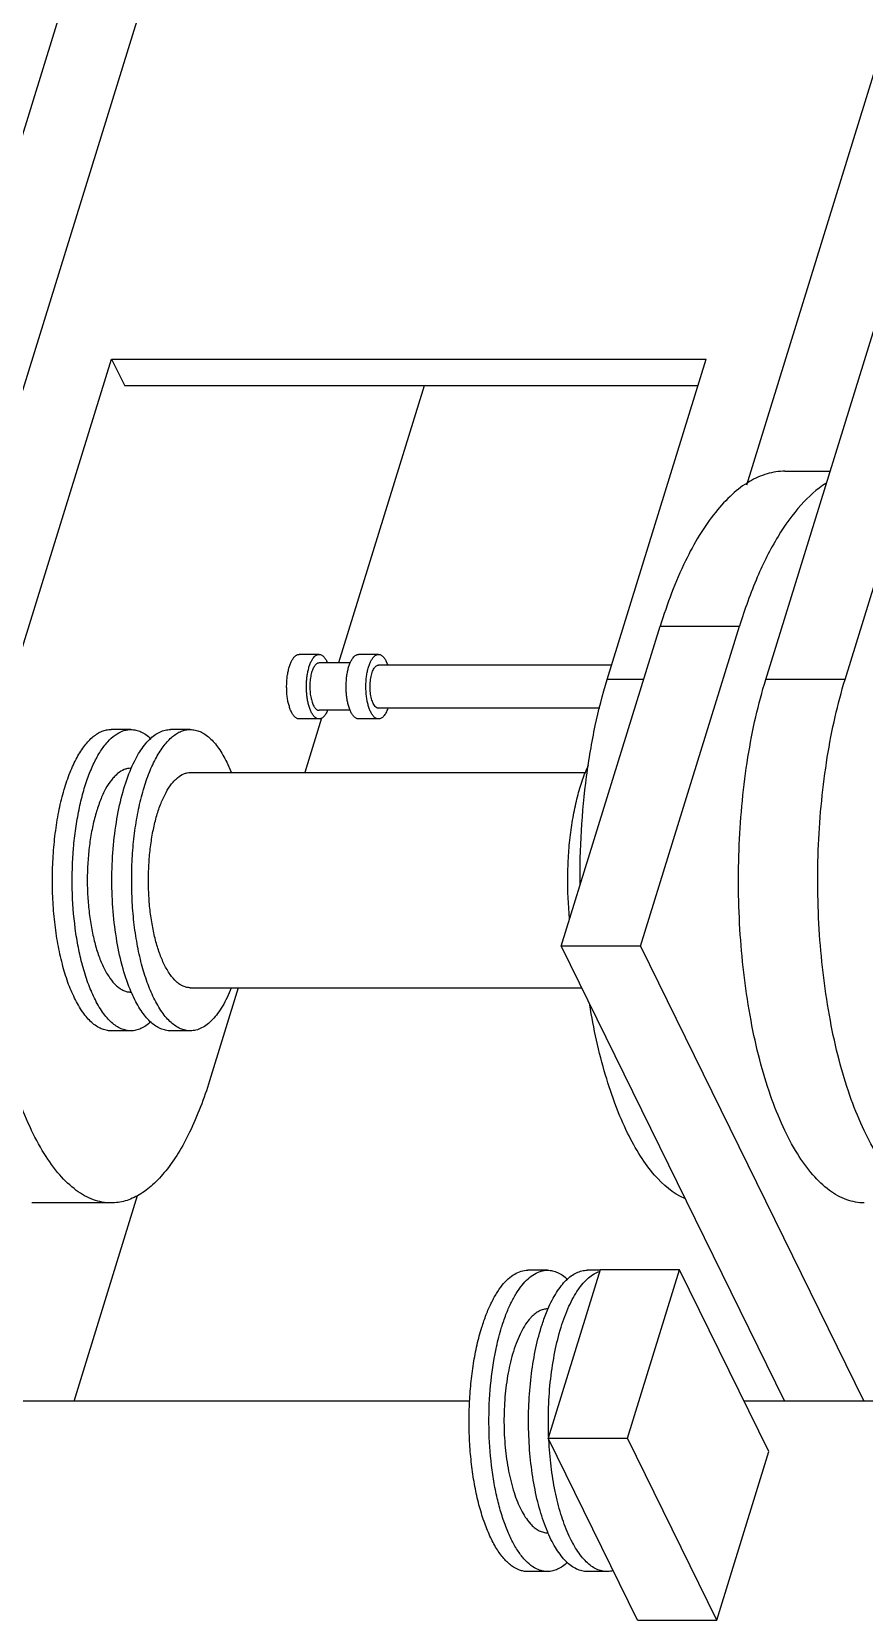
# Model space of a CAD drawing. Header units: inches. Extents: x 0 to 22, y 0 to 17.
# Drawn here: x 14.854 to 15.616, y 12.461 to 13.914 of the extents above; entities that cross this region are included whole.
import ezdxf

# ---------------------------------------------------------------- set-up
doc = ezdxf.new("R2010")
doc.units = ezdxf.units.IN
doc.header["$LTSCALE"] = 1.21
doc.header["$MEASUREMENT"] = 0
doc.layers.get('0').update_dxf_attribs({"linetype": 'CONTINUOUS'})
doc.layers.add('02___PRT_ALL_AXES', color=7, linetype='CONTINUOUS')

msp = doc.modelspace()

# ---------------------------------------------------------------- linework, layer by layer
at = {"color": 7, "linetype": 'Continuous'}
for p, q in [((15.0253, 14.4011), (14.7468, 13.4996)), ((14.7643, 13.3217), (15.0979, 14.4011)), ((15.7868, 14.4011), (15.5083, 13.4996)), ((15.5258, 13.3217), (15.8594, 14.4011)), ((14.8368, 13.3217), (14.9274, 13.6147)), ((14.9274, 13.6147), (14.9394, 13.5902)), ((14.9274, 13.6147), (15.4713, 13.6147)), ((15.3808, 13.3217), (15.4713, 13.6147)), ((15.5983, 13.3217), (15.6889, 13.6147)), ((15.4637, 13.5902), (14.9394, 13.5902)), ((15.2134, 13.5902), (15.1351, 13.3368)), ((15.5434, 13.5122), (15.5847, 13.5122)), ((15.3387, 13.0777), (15.4293, 13.3706)), ((15.4113, 13.0777), (15.5018, 13.3706)), ((15.4293, 13.3706), (15.5018, 13.3706)), ((15.4141, 13.3217), (15.3808, 13.3217)), ((15.5983, 13.3217), (15.5258, 13.3217)), ((15.1195, 13.2862), (15.1041, 13.2366)), ((15.3387, 13.0777), (15.5429, 12.6616)), ((15.4113, 13.0777), (15.3387, 13.0777)), ((15.4113, 13.0777), (15.6154, 12.6616)), ((15.0433, 13.0397), (15.017, 12.9546)), ((14.8931, 12.6616), (14.9512, 12.8498)), ((15.4469, 12.7818), (15.3744, 12.7818)), ((15.3993, 12.6276), (15.4469, 12.7818)), ((15.5286, 12.6154), (15.4469, 12.7818)), ((15.255, 12.6616), (14.7444, 12.6616)), ((16.0165, 12.6616), (15.5059, 12.6616)), ((15.3268, 12.6276), (15.3993, 12.6276)), ((15.481, 12.4612), (15.3993, 12.6276)), ((15.481, 12.4612), (15.5286, 12.6154)), ((15.4084, 12.4612), (15.481, 12.4612))]:
    msp.add_line(p, q, dxfattribs=at)
for centre, radius, start, end in [((15.0604, 13.0854), 0.1253, 203.3513, 206.1196), ((15.4543, 12.5963), 0.1392, 202.8651, 203.332)]:
    msp.add_arc(centre, radius, start, end, dxfattribs=at)
for points, knots in [([(15.5434, 13.5122), (15.5379, 13.5122), (15.5264, 13.5104), (15.5099, 13.503), (15.4941, 13.4909), (15.4727, 13.4677), (15.4492, 13.4274), (15.4356, 13.391), (15.4293, 13.3706)], [0, 0, 0, 0, 0.085897, 0.177554, 0.279417, 0.394415, 0.668116, 1, 1, 1, 1]), ([(15.5807, 13.5011), (15.5723, 13.4957), (15.5559, 13.4807), (15.5351, 13.4513), (15.5165, 13.4139), (15.5065, 13.3858), (15.5018, 13.3706)], [0, 0, 0, 0, 0.193082, 0.423366, 0.693048, 1, 1, 1, 1]), ([(15.1463, 13.292), (15.1458, 13.293), (15.1449, 13.2952), (15.1438, 13.2988), (15.1429, 13.3027), (15.1423, 13.3069), (15.142, 13.3114), (15.1419, 13.3159), (15.1421, 13.3204), (15.1425, 13.3248), (15.1432, 13.3289), (15.1441, 13.3328), (15.1453, 13.3362), (15.1466, 13.3391), (15.1481, 13.3415), (15.1496, 13.343), (15.1507, 13.3439), (15.1516, 13.3443), (15.1525, 13.3446), (15.1531, 13.3446), (15.1534, 13.3446)], [0, 0, 0, 0, 0.058449, 0.123508, 0.194155, 0.269115, 0.346943, 0.426092, 0.504966, 0.581979, 0.655611, 0.72447, 0.787357, 0.843355, 0.891958, 0.933277, 0.951537, 0.968491, 0.984497, 1, 1, 1, 1]), ([(15.1668, 13.2997), (15.1665, 13.3004), (15.1659, 13.3018), (15.1651, 13.3042), (15.1646, 13.3068), (15.164, 13.3107), (15.1638, 13.3156), (15.1641, 13.3206), (15.1647, 13.3243), (15.1654, 13.3269), (15.1661, 13.3292), (15.167, 13.3311), (15.168, 13.3327), (15.1691, 13.3339), (15.1701, 13.3345), (15.171, 13.3348), (15.1714, 13.3348), (15.1716, 13.3348)], [0, 0, 0, 0, 0.058462, 0.12354, 0.194204, 0.269183, 0.426126, 0.581977, 0.655628, 0.724504, 0.787406, 0.843419, 0.892034, 0.933363, 0.968483, 0.984493, 1, 1, 1, 1]), ([(14.9269, 12.8429), (14.9215, 12.8429), (14.91, 12.8451), (14.8939, 12.8543), (14.8787, 12.869), (14.8647, 12.8887), (14.8518, 12.9132), (14.8405, 12.942), (14.8307, 12.9746), (14.8199, 13.0234), (14.812, 13.0893), (14.8111, 13.17), (14.8175, 13.2367), (14.8271, 13.2869), (14.8334, 13.3105), (14.8368, 13.3217)], [0, 0, 0, 0, 0.031168, 0.065458, 0.105061, 0.15109, 0.203852, 0.263113, 0.328275, 0.398482, 0.54968, 0.707161, 0.860537, 0.932589, 1, 1, 1, 1]), ([(15.3559, 13.1334), (15.3557, 13.1667), (15.3585, 13.2158), (15.369, 13.2785), (15.3765, 13.3078), (15.3808, 13.3217)], [0, 0, 0, 0, 0.524201, 0.771146, 1, 1, 1, 1]), ([(15.6884, 12.8429), (15.683, 12.8429), (15.6715, 12.8451), (15.6554, 12.8543), (15.6402, 12.869), (15.6262, 12.8887), (15.6133, 12.9132), (15.602, 12.942), (15.5922, 12.9746), (15.5815, 13.0234), (15.5735, 13.0893), (15.5726, 13.17), (15.5791, 13.2367), (15.5887, 13.2869), (15.5949, 13.3105), (15.5983, 13.3217)], [0, 0, 0, 0, 0.031168, 0.065458, 0.105061, 0.15109, 0.203852, 0.263113, 0.328275, 0.398482, 0.54968, 0.707161, 0.860537, 0.932589, 1, 1, 1, 1]), ([(15.1716, 13.2954), (15.1713, 13.2954), (15.1709, 13.2955), (15.1703, 13.2957), (15.1696, 13.2961), (15.1688, 13.2967), (15.1677, 13.2979), (15.1671, 13.2991), (15.1668, 13.2997)], [0, 0, 0, 0, 0.096244, 0.196144, 0.302896, 0.418938, 0.684605, 1, 1, 1, 1]), ([(15.1534, 13.2856), (15.1531, 13.2856), (15.1524, 13.2857), (15.1515, 13.286), (15.1505, 13.2865), (15.1496, 13.2872), (15.1487, 13.2882), (15.1475, 13.2897), (15.1467, 13.291), (15.1463, 13.292)], [0, 0, 0, 0, 0.096203, 0.196063, 0.302766, 0.418767, 0.545741, 0.684731, 1, 1, 1, 1]), ([(14.9454, 13.2406), (14.9466, 13.2433), (14.949, 13.2484), (14.953, 13.2555), (14.9573, 13.2616), (14.9618, 13.2667), (14.9665, 13.2708), (14.9713, 13.2737), (14.9763, 13.2755), (14.9797, 13.2759), (14.9813, 13.2759)], [0, 0, 0, 0, 0.166942, 0.320771, 0.46132, 0.588894, 0.704391, 0.809501, 0.906849, 1, 1, 1, 1]), ([(14.9454, 13.0357), (14.9424, 13.0426), (14.9372, 13.0579), (14.9318, 13.0827), (14.9284, 13.1098), (14.9273, 13.1381), (14.9284, 13.1665), (14.9318, 13.1936), (14.9372, 13.2184), (14.9424, 13.2336), (14.9454, 13.2406)], [0, 0, 0, 0, 0.108491, 0.23078, 0.36286, 0.500004, 0.637148, 0.769229, 0.891519, 1, 1, 1, 1]), ([(14.9756, 13.061), (14.974, 13.0644), (14.9709, 13.0717), (14.9673, 13.0836), (14.9645, 13.0968), (14.9624, 13.1109), (14.9613, 13.1257), (14.961, 13.1407), (14.9616, 13.1557), (14.9631, 13.1703), (14.9654, 13.1842), (14.9685, 13.1969), (14.9723, 13.2083), (14.9768, 13.2181), (14.9811, 13.2249), (14.9849, 13.2293), (14.9884, 13.2326), (14.9923, 13.2351), (14.9964, 13.2364), (14.9984, 13.2366), (14.9994, 13.2366)], [0, 0, 0, 0, 0.05845, 0.123513, 0.194163, 0.269126, 0.346957, 0.426109, 0.504986, 0.582002, 0.655638, 0.724499, 0.787388, 0.843389, 0.891994, 0.913553, 0.933377, 0.96849, 0.984496, 1, 1, 1, 1]), ([(14.9994, 13.0397), (14.9984, 13.0397), (14.9962, 13.04), (14.9929, 13.041), (14.9897, 13.0428), (14.9854, 13.0462), (14.9804, 13.0522), (14.9772, 13.0579), (14.9756, 13.061)], [0, 0, 0, 0, 0.096243, 0.196144, 0.302894, 0.41894, 0.684601, 1, 1, 1, 1]), ([(14.9813, 13.0003), (14.9798, 13.0003), (14.9767, 13.0007), (14.9722, 13.0022), (14.9677, 13.0046), (14.9634, 13.008), (14.9592, 13.0123), (14.9537, 13.0195), (14.9501, 13.0258), (14.9479, 13.0302)], [0, 0, 0, 0, 0.096203, 0.196063, 0.302766, 0.418767, 0.545741, 0.684731, 1, 1, 1, 1]), ([(15.4517, 12.847), (15.441, 12.8516), (15.4261, 12.8644), (15.4103, 12.8862), (15.3986, 12.9075), (15.388, 12.9324), (15.3751, 12.9712), (15.3683, 13.0024), (15.3648, 13.0241)], [0, 0, 0, 0, 0.171983, 0.277531, 0.397068, 0.530292, 0.676234, 1, 1, 1, 1]), ([(15.017, 12.9546), (15.012, 12.9385), (15.0035, 12.9158), (14.989, 12.8888), (14.9777, 12.8726), (14.9658, 12.8596), (14.9533, 12.8501), (14.9403, 12.8442), (14.9313, 12.8429), (14.9269, 12.8429)], [0, 0, 0, 0, 0.331745, 0.476243, 0.60576, 0.72071, 0.822537, 0.914128, 1, 1, 1, 1]), ([(15.3265, 12.7458), (15.3277, 12.7485), (15.3301, 12.7537), (15.3342, 12.7608), (15.3385, 12.7669), (15.343, 12.7721), (15.3476, 12.7761), (15.3525, 12.7791), (15.3574, 12.7809), (15.3608, 12.7813), (15.3625, 12.7813)], [0, 0, 0, 0, 0.167008, 0.32088, 0.461474, 0.589061, 0.704551, 0.809627, 0.906917, 1, 1, 1, 1]), ([(15.3204, 12.7291), (15.3209, 12.7306), (15.3227, 12.7362), (15.3248, 12.7418), (15.3265, 12.7458)], [0, 0, 0, 0, 0.260688, 1, 1, 1, 1]), ([(15.3261, 12.5423), (15.3235, 12.5485), (15.3188, 12.5621), (15.3138, 12.5839), (15.3103, 12.6078), (15.3087, 12.633), (15.3088, 12.6585), (15.3108, 12.6834), (15.3145, 12.707), (15.3183, 12.7221), (15.3204, 12.7291)], [0, 0, 0, 0, 0.106736, 0.225733, 0.353913, 0.487659, 0.623058, 0.756111, 0.882934, 1, 1, 1, 1]), ([(15.3625, 12.5057), (15.3608, 12.5057), (15.3574, 12.5061), (15.3525, 12.5079), (15.3476, 12.5109), (15.343, 12.5149), (15.3385, 12.5201), (15.3342, 12.5262), (15.3301, 12.5333), (15.3277, 12.5385), (15.3265, 12.5412)], [0, 0, 0, 0, 0.09307, 0.190351, 0.29542, 0.410908, 0.538497, 0.679092, 0.832983, 1, 1, 1, 1])]:
    msp.add_open_spline(points, degree=3, knots=knots, dxfattribs=at)
at = {"layer": '02___PRT_ALL_AXES', "color": 7, "linetype": 'Continuous'}
for p, q in [((15.1172, 13.3446), (15.099, 13.3446)), ((15.1716, 13.3446), (15.1534, 13.3446)), ((15.1457, 13.3368), (15.1172, 13.3368)), ((15.3848, 13.3348), (15.1716, 13.3348)), ((15.1787, 13.3383), (15.1801, 13.3348)), ((15.374, 13.2954), (15.1716, 13.2954)), ((15.1172, 13.2856), (15.099, 13.2856)), ((15.1457, 13.2935), (15.1172, 13.2935)), ((15.1716, 13.2856), (15.1534, 13.2856)), ((14.945, 13.2759), (14.9269, 13.2759)), ((14.9994, 13.2759), (14.9813, 13.2759)), ((14.9456, 13.2405), (14.945, 13.2405)), ((15.0328, 13.2461), (15.0369, 13.2368)), ((14.9994, 13.2366), (15.361, 13.2366)), ((14.9008, 13.0602), (14.9007, 13.0605)), ((14.9008, 13.0602), (14.9007, 13.0605)), ((14.9456, 13.0358), (14.945, 13.0358)), ((14.9994, 13.0397), (15.3574, 13.0397)), ((14.945, 13.0003), (14.9269, 13.0003)), ((14.9994, 13.0003), (14.9813, 13.0003)), ((14.9269, 12.8429), (14.8544, 12.8429)), ((15.3262, 12.7813), (15.3081, 12.7813)), ((15.3744, 12.7818), (15.3268, 12.6276)), ((15.3743, 12.7813), (15.3625, 12.7813)), ((15.3267, 12.7459), (15.3262, 12.7459)), ((15.4084, 12.4612), (15.3268, 12.6276)), ((15.3266, 12.5411), (15.3262, 12.5411)), ((15.3262, 12.5057), (15.3081, 12.5057)), ((15.3806, 12.5057), (15.3625, 12.5057))]:
    msp.add_line(p, q, dxfattribs=at)
for centre, radius, start, end in [((15.0999, 13.3263), 0.0272, 22.823, 26.1119), ((15.3388, 12.7118), 0.0383, 136.1821, 137.675), ((15.3399, 12.5761), 0.0397, 220.8604, 224.0959)]:
    msp.add_arc(centre, radius, start, end, dxfattribs=at)
for points, knots in [([(15.0919, 13.292), (15.0914, 13.293), (15.0905, 13.2952), (15.0894, 13.2988), (15.0885, 13.3027), (15.0879, 13.3069), (15.0876, 13.3114), (15.0875, 13.3159), (15.0877, 13.3204), (15.0881, 13.3248), (15.0888, 13.3289), (15.0898, 13.3328), (15.0909, 13.3362), (15.0922, 13.3391), (15.0937, 13.3415), (15.0952, 13.343), (15.0964, 13.3439), (15.0972, 13.3443), (15.0981, 13.3446), (15.0987, 13.3446), (15.099, 13.3446)], [0, 0, 0, 0, 0.058449, 0.123508, 0.194155, 0.269115, 0.346943, 0.426092, 0.504966, 0.581979, 0.655611, 0.72447, 0.787357, 0.843355, 0.891958, 0.933277, 0.951537, 0.968491, 0.984497, 1, 1, 1, 1]), ([(15.11, 13.292), (15.1095, 13.293), (15.1086, 13.2952), (15.1075, 13.2988), (15.1067, 13.3027), (15.1061, 13.3069), (15.1057, 13.3114), (15.1056, 13.3159), (15.1058, 13.3204), (15.1062, 13.3248), (15.1069, 13.3289), (15.1079, 13.3328), (15.109, 13.3362), (15.1104, 13.3391), (15.1119, 13.3415), (15.1133, 13.343), (15.1145, 13.3439), (15.1154, 13.3443), (15.1163, 13.3446), (15.1169, 13.3446), (15.1172, 13.3446)], [0, 0, 0, 0, 0.058449, 0.123508, 0.194155, 0.269115, 0.346943, 0.426092, 0.504966, 0.581979, 0.655611, 0.72447, 0.787357, 0.843356, 0.891958, 0.933277, 0.951537, 0.968491, 0.984497, 1, 1, 1, 1]), ([(15.1172, 13.3446), (15.1175, 13.3446), (15.1181, 13.3446), (15.1191, 13.3443), (15.1201, 13.3437), (15.121, 13.343), (15.1219, 13.3421), (15.1231, 13.3405), (15.1238, 13.3392), (15.1243, 13.3383)], [0, 0, 0, 0, 0.096204, 0.196064, 0.302765, 0.418768, 0.545743, 0.68473, 1, 1, 1, 1]), ([(15.1644, 13.292), (15.1639, 13.293), (15.163, 13.2952), (15.1619, 13.2988), (15.1611, 13.3027), (15.1605, 13.3069), (15.1601, 13.3114), (15.16, 13.3159), (15.1602, 13.3204), (15.1606, 13.3248), (15.1613, 13.3289), (15.1623, 13.3328), (15.1634, 13.3362), (15.1648, 13.3391), (15.1663, 13.3415), (15.1677, 13.343), (15.1689, 13.3439), (15.1698, 13.3443), (15.1707, 13.3446), (15.1713, 13.3446), (15.1716, 13.3446)], [0, 0, 0, 0, 0.058449, 0.123508, 0.194155, 0.269115, 0.346943, 0.426092, 0.504966, 0.581979, 0.655611, 0.72447, 0.787357, 0.843355, 0.891958, 0.933277, 0.951537, 0.968491, 0.984497, 1, 1, 1, 1]), ([(15.1716, 13.3446), (15.1719, 13.3446), (15.1725, 13.3446), (15.1735, 13.3443), (15.1745, 13.3437), (15.1754, 13.343), (15.1763, 13.3421), (15.1775, 13.3405), (15.1782, 13.3392), (15.1787, 13.3383)], [0, 0, 0, 0, 0.096203, 0.196063, 0.302766, 0.418767, 0.545741, 0.684731, 1, 1, 1, 1]), ([(15.1137, 13.3349), (15.1134, 13.3345), (15.1127, 13.3335), (15.1118, 13.3319), (15.111, 13.3301), (15.1103, 13.3279), (15.1098, 13.3256), (15.1091, 13.3222), (15.1087, 13.3178), (15.1087, 13.3123), (15.1092, 13.3079), (15.1098, 13.3045), (15.1104, 13.3022), (15.1111, 13.3001), (15.1116, 13.2988), (15.1119, 13.2982)], [0, 0, 0, 0, 0.042224, 0.090116, 0.143534, 0.202064, 0.265097, 0.331881, 0.473145, 0.618291, 0.759314, 0.825895, 0.888671, 0.946914, 1, 1, 1, 1]), ([(15.1172, 13.3368), (15.1169, 13.3368), (15.1162, 13.3367), (15.1153, 13.3363), (15.1145, 13.3357), (15.114, 13.3352), (15.1137, 13.3349)], [0, 0, 0, 0, 0.220718, 0.45449, 0.711882, 1, 1, 1, 1]), ([(15.6159, 12.8429), (15.6105, 12.8429), (15.599, 12.8451), (15.5828, 12.8543), (15.5677, 12.869), (15.5536, 12.8887), (15.5408, 12.9132), (15.5294, 12.942), (15.5197, 12.9746), (15.5089, 13.0234), (15.501, 13.0893), (15.5001, 13.17), (15.5065, 13.2367), (15.5161, 13.2869), (15.5223, 13.3105), (15.5258, 13.3217)], [0, 0, 0, 0, 0.031169, 0.065458, 0.10506, 0.151089, 0.203852, 0.263113, 0.328274, 0.398482, 0.54968, 0.707161, 0.860535, 0.932592, 1, 1, 1, 1]), ([(15.1119, 13.2982), (15.1122, 13.2976), (15.1127, 13.2967), (15.1134, 13.2958), (15.1137, 13.2954)], [0, 0, 0, 0, 0.530571, 1, 1, 1, 1]), ([(15.1801, 13.2954), (15.1799, 13.2947), (15.1793, 13.2933), (15.1784, 13.2913), (15.1774, 13.2896), (15.1763, 13.2882), (15.1752, 13.2871), (15.174, 13.2862), (15.1728, 13.2857), (15.172, 13.2856), (15.1716, 13.2856)], [0, 0, 0, 0, 0.171051, 0.328461, 0.471603, 0.600374, 0.715387, 0.818218, 0.911692, 1, 1, 1, 1]), ([(15.099, 13.2856), (15.0987, 13.2856), (15.098, 13.2857), (15.0971, 13.286), (15.0961, 13.2865), (15.0952, 13.2872), (15.0943, 13.2882), (15.0931, 13.2897), (15.0923, 13.291), (15.0919, 13.292)], [0, 0, 0, 0, 0.096203, 0.196063, 0.302766, 0.418767, 0.545741, 0.684731, 1, 1, 1, 1]), ([(15.1172, 13.2856), (15.1168, 13.2856), (15.1162, 13.2857), (15.1152, 13.286), (15.1143, 13.2865), (15.1133, 13.2872), (15.1124, 13.2882), (15.1112, 13.2897), (15.1105, 13.291), (15.11, 13.292)], [0, 0, 0, 0, 0.096204, 0.196064, 0.302765, 0.418768, 0.545743, 0.68473, 1, 1, 1, 1]), ([(15.1137, 13.2954), (15.114, 13.2951), (15.1145, 13.2945), (15.1153, 13.2939), (15.1162, 13.2936), (15.1169, 13.2935), (15.1172, 13.2935)], [0, 0, 0, 0, 0.288045, 0.545436, 0.779237, 1, 1, 1, 1]), ([(15.125, 13.2935), (15.1245, 13.2923), (15.1237, 13.2907), (15.1224, 13.2888), (15.1214, 13.2876), (15.1204, 13.2867), (15.1193, 13.2861), (15.1183, 13.2857), (15.1175, 13.2856), (15.1172, 13.2856)], [0, 0, 0, 0, 0.321732, 0.462675, 0.590428, 0.705866, 0.81067, 0.907496, 1, 1, 1, 1]), ([(15.1716, 13.2856), (15.1712, 13.2856), (15.1706, 13.2857), (15.1696, 13.286), (15.1686, 13.2865), (15.1677, 13.2872), (15.1668, 13.2882), (15.1656, 13.2897), (15.1649, 13.291), (15.1644, 13.292)], [0, 0, 0, 0, 0.096203, 0.196063, 0.302766, 0.418767, 0.545741, 0.684731, 1, 1, 1, 1]), ([(14.8936, 13.0302), (14.8912, 13.0349), (14.887, 13.0451), (14.882, 13.0618), (14.878, 13.0802), (14.8751, 13.1), (14.8735, 13.1207), (14.8731, 13.1418), (14.8739, 13.1628), (14.876, 13.1832), (14.8792, 13.2026), (14.8836, 13.2205), (14.889, 13.2364), (14.8952, 13.25), (14.9022, 13.2611), (14.9089, 13.2683), (14.9144, 13.2723), (14.9185, 13.2744), (14.9227, 13.2757), (14.9255, 13.2759), (14.9269, 13.2759)], [0, 0, 0, 0, 0.058449, 0.123508, 0.194155, 0.269115, 0.346943, 0.426092, 0.504966, 0.581979, 0.655611, 0.72447, 0.787357, 0.843355, 0.891958, 0.933277, 0.951537, 0.968491, 0.984497, 1, 1, 1, 1]), ([(14.9007, 13.0605), (14.8993, 13.0658), (14.8968, 13.0769), (14.893, 13.1001), (14.8908, 13.1305), (14.8917, 13.1612), (14.8944, 13.1852), (14.8974, 13.2022), (14.9011, 13.2181), (14.9057, 13.2324), (14.911, 13.2451), (14.9168, 13.2559), (14.9233, 13.2645), (14.9301, 13.271), (14.9364, 13.2744), (14.9414, 13.2757), (14.9438, 13.2759), (14.945, 13.2759)], [0, 0, 0, 0, 0.069979, 0.143943, 0.299335, 0.456759, 0.533207, 0.606567, 0.675768, 0.739872, 0.79812, 0.850003, 0.895361, 0.934551, 0.96869, 0.984539, 1, 1, 1, 1]), ([(14.945, 13.2759), (14.9466, 13.2759), (14.9498, 13.2756), (14.9544, 13.274), (14.959, 13.2714), (14.9618, 13.2691), (14.9632, 13.2678)], [0, 0, 0, 0, 0.228697, 0.466607, 0.721695, 1, 1, 1, 1]), ([(14.9661, 13.0302), (14.9638, 13.0349), (14.9596, 13.0451), (14.9545, 13.0618), (14.9505, 13.0802), (14.9476, 13.1), (14.946, 13.1207), (14.9456, 13.1418), (14.9464, 13.1628), (14.9485, 13.1832), (14.9518, 13.2026), (14.9561, 13.2205), (14.9615, 13.2364), (14.9678, 13.25), (14.9748, 13.2611), (14.9814, 13.2683), (14.9869, 13.2723), (14.991, 13.2744), (14.9952, 13.2757), (14.998, 13.2759), (14.9994, 13.2759)], [0, 0, 0, 0, 0.058448, 0.123508, 0.194155, 0.269115, 0.346943, 0.426092, 0.504966, 0.581979, 0.655612, 0.72447, 0.787357, 0.843356, 0.891958, 0.933277, 0.951537, 0.968491, 0.984496, 1, 1, 1, 1]), ([(14.9994, 13.2759), (15.0009, 13.2759), (15.004, 13.2756), (15.0085, 13.2741), (15.013, 13.2716), (15.0173, 13.2682), (15.0215, 13.2639), (15.0271, 13.2567), (15.0306, 13.2505), (15.0328, 13.2461)], [0, 0, 0, 0, 0.096203, 0.196063, 0.302768, 0.418766, 0.545738, 0.684733, 1, 1, 1, 1]), ([(14.945, 13.2405), (14.944, 13.2405), (14.9419, 13.2403), (14.9377, 13.239), (14.9336, 13.2364), (14.9299, 13.2329), (14.926, 13.2284), (14.9215, 13.2213), (14.9169, 13.2111), (14.9129, 13.1993), (14.9096, 13.186), (14.9072, 13.1716), (14.9057, 13.1565), (14.905, 13.1408), (14.9053, 13.1252), (14.9066, 13.1098), (14.9087, 13.0951), (14.9117, 13.0814), (14.9154, 13.069), (14.9185, 13.0614), (14.9203, 13.058)], [0, 0, 0, 0, 0.015504, 0.03151, 0.066623, 0.086448, 0.108006, 0.156611, 0.212612, 0.275501, 0.344363, 0.417998, 0.495014, 0.573891, 0.653043, 0.730874, 0.805837, 0.876486, 0.941551, 1, 1, 1, 1]), ([(15.3464, 13.1029), (15.3451, 13.1157), (15.3443, 13.135), (15.3452, 13.1605), (15.3469, 13.1793), (15.3497, 13.1973), (15.3533, 13.2141), (15.3579, 13.2294), (15.3616, 13.239), (15.3637, 13.2434)], [0, 0, 0, 0, 0.269248, 0.404499, 0.537106, 0.664879, 0.785776, 0.897981, 1, 1, 1, 1]), ([(14.9117, 13.0302), (14.9095, 13.0347), (14.9054, 13.0446), (14.9022, 13.0548), (14.9008, 13.0602)], [0, 0, 0, 0, 0.473876, 1, 1, 1, 1]), ([(14.9203, 13.058), (14.9219, 13.0547), (14.9252, 13.0488), (14.9305, 13.0425), (14.935, 13.039), (14.9383, 13.0371), (14.9416, 13.036), (14.9439, 13.0358), (14.945, 13.0358)], [0, 0, 0, 0, 0.315395, 0.581062, 0.697104, 0.803856, 0.903756, 1, 1, 1, 1]), ([(15.0369, 13.0395), (15.0357, 13.0365), (15.0332, 13.0309), (15.0291, 13.023), (15.0246, 13.0163), (15.0199, 13.0106), (15.0151, 13.0061), (15.01, 13.0028), (15.0047, 13.0008), (15.0012, 13.0003), (14.9994, 13.0003)], [0, 0, 0, 0, 0.168642, 0.323909, 0.465464, 0.593473, 0.70874, 0.812923, 0.90874, 1, 1, 1, 1]), ([(14.9269, 13.0003), (14.9254, 13.0003), (14.9223, 13.0007), (14.9178, 13.0022), (14.9133, 13.0046), (14.909, 13.008), (14.9049, 13.0123), (14.8993, 13.0195), (14.8957, 13.0258), (14.8936, 13.0302)], [0, 0, 0, 0, 0.096203, 0.196063, 0.302766, 0.418767, 0.545741, 0.684731, 1, 1, 1, 1]), ([(14.945, 13.0003), (14.9435, 13.0003), (14.9405, 13.0007), (14.9359, 13.0022), (14.9315, 13.0046), (14.9272, 13.008), (14.923, 13.0123), (14.9174, 13.0195), (14.9139, 13.0258), (14.9117, 13.0302)], [0, 0, 0, 0, 0.096203, 0.196063, 0.302766, 0.418767, 0.545741, 0.684731, 1, 1, 1, 1]), ([(14.9994, 13.0003), (14.9979, 13.0003), (14.9948, 13.0007), (14.9903, 13.0022), (14.9859, 13.0046), (14.9816, 13.008), (14.9774, 13.0123), (14.9718, 13.0195), (14.9683, 13.0258), (14.9661, 13.0302)], [0, 0, 0, 0, 0.096203, 0.196063, 0.302768, 0.418766, 0.545738, 0.684733, 1, 1, 1, 1]), ([(14.9632, 13.0085), (14.9618, 13.0072), (14.959, 13.0049), (14.9544, 13.0023), (14.9498, 13.0007), (14.9466, 13.0003), (14.945, 13.0003)], [0, 0, 0, 0, 0.278215, 0.533279, 0.77123, 1, 1, 1, 1]), ([(15.2661, 12.7291), (15.2673, 12.733), (15.2698, 12.7405), (15.2743, 12.7508), (15.2791, 12.7598), (15.2844, 12.7674), (15.2899, 12.7735), (15.2958, 12.7779), (15.3018, 12.7807), (15.3061, 12.7813), (15.3081, 12.7813)], [0, 0, 0, 0, 0.172779, 0.331899, 0.476362, 0.60586, 0.720777, 0.822577, 0.914149, 1, 1, 1, 1]), ([(15.2842, 12.7291), (15.2854, 12.733), (15.2879, 12.7405), (15.2924, 12.7508), (15.2973, 12.7598), (15.3025, 12.7674), (15.3081, 12.7735), (15.3139, 12.7779), (15.32, 12.7807), (15.3242, 12.7813), (15.3262, 12.7813)], [0, 0, 0, 0, 0.172779, 0.331899, 0.476362, 0.60586, 0.720777, 0.822577, 0.914149, 1, 1, 1, 1]), ([(15.3262, 12.7813), (15.3278, 12.7813), (15.3309, 12.7809), (15.3356, 12.7793), (15.3402, 12.7767), (15.343, 12.7744), (15.3444, 12.7732)], [0, 0, 0, 0, 0.22873, 0.466654, 0.721732, 1, 1, 1, 1]), ([(15.3386, 12.7291), (15.3406, 12.7357), (15.344, 12.745), (15.3497, 12.7563), (15.354, 12.7634), (15.3586, 12.7694), (15.3635, 12.7743), (15.3685, 12.778), (15.3721, 12.7796), (15.3739, 12.7802)], [0, 0, 0, 0, 0.3195, 0.461962, 0.592205, 0.710239, 0.816574, 0.912449, 1, 1, 1, 1]), ([(15.3262, 12.7459), (15.3249, 12.7459), (15.3223, 12.7455), (15.3184, 12.744), (15.3147, 12.7416), (15.3124, 12.7395), (15.3112, 12.7383)], [0, 0, 0, 0, 0.224606, 0.460369, 0.716611, 1, 1, 1, 1]), ([(15.3081, 12.5057), (15.3068, 12.5057), (15.3043, 12.5059), (15.2991, 12.5073), (15.2927, 12.511), (15.2856, 12.5179), (15.279, 12.5271), (15.2731, 12.5385), (15.2677, 12.552), (15.2632, 12.5672), (15.2595, 12.5838), (15.2568, 12.6017), (15.255, 12.6203), (15.2543, 12.6394), (15.2546, 12.6586), (15.2559, 12.6775), (15.2582, 12.6957), (15.2615, 12.7129), (15.2644, 12.7239), (15.2661, 12.7291)], [0, 0, 0, 0, 0.015432, 0.031278, 0.065557, 0.105147, 0.151163, 0.203908, 0.263151, 0.328293, 0.398479, 0.47267, 0.549696, 0.628303, 0.707188, 0.785042, 0.860583, 0.932604, 1, 1, 1, 1]), ([(15.2782, 12.7048), (15.2786, 12.7069), (15.2803, 12.7151), (15.2824, 12.7232), (15.2842, 12.7291)], [0, 0, 0, 0, 0.259791, 1, 1, 1, 1]), ([(15.3106, 12.7376), (15.3089, 12.7358), (15.3058, 12.7317), (15.3018, 12.7246), (15.2981, 12.7163), (15.296, 12.7103), (15.295, 12.7071)], [0, 0, 0, 0, 0.209116, 0.445937, 0.710194, 1, 1, 1, 1]), ([(15.3272, 12.6292), (15.3269, 12.6381), (15.3268, 12.6558), (15.3287, 12.6817), (15.3325, 12.7062), (15.3363, 12.7218), (15.3386, 12.7291)], [0, 0, 0, 0, 0.263784, 0.523688, 0.771564, 1, 1, 1, 1]), ([(15.3262, 12.5057), (15.3251, 12.5057), (15.3228, 12.5059), (15.3181, 12.507), (15.3123, 12.51), (15.3058, 12.5157), (15.2997, 12.5233), (15.294, 12.5329), (15.2888, 12.5441), (15.2843, 12.557), (15.2804, 12.5712), (15.2772, 12.5865), (15.274, 12.6086), (15.2721, 12.6371), (15.2731, 12.6714), (15.2761, 12.6939), (15.2782, 12.7048)], [0, 0, 0, 0, 0.015582, 0.031507, 0.06554, 0.104149, 0.148449, 0.198881, 0.255417, 0.317699, 0.385137, 0.456971, 0.532312, 0.689475, 0.848239, 1, 1, 1, 1]), ([(15.295, 12.7071), (15.293, 12.7007), (15.2897, 12.6869), (15.2869, 12.6652), (15.286, 12.6424), (15.2871, 12.6196), (15.2901, 12.5981), (15.2942, 12.5815), (15.2984, 12.5698), (15.3019, 12.5622), (15.3056, 12.5557), (15.3084, 12.5518), (15.3099, 12.5501)], [0, 0, 0, 0, 0.124996, 0.261586, 0.40406, 0.546223, 0.681912, 0.805475, 0.861254, 0.912414, 0.958686, 1, 1, 1, 1]), ([(15.3806, 12.5057), (15.379, 12.5057), (15.3757, 12.5061), (15.3708, 12.5078), (15.366, 12.5107), (15.3614, 12.5146), (15.357, 12.5196), (15.3527, 12.5256), (15.3487, 12.5325), (15.3435, 12.5433), (15.3379, 12.5588), (15.3328, 12.5795), (15.3291, 12.6023), (15.3278, 12.6181), (15.3274, 12.6262)], [0, 0, 0, 0, 0.034712, 0.070947, 0.110004, 0.152846, 0.200103, 0.252113, 0.309004, 0.370727, 0.507802, 0.660894, 0.826395, 1, 1, 1, 1]), ([(15.3114, 12.5485), (15.3125, 12.5473), (15.3148, 12.5453), (15.3185, 12.5429), (15.3223, 12.5415), (15.3249, 12.5411), (15.3262, 12.5411)], [0, 0, 0, 0, 0.28289, 0.539012, 0.774987, 1, 1, 1, 1]), ([(15.3444, 12.5139), (15.343, 12.5126), (15.3402, 12.5103), (15.3356, 12.5077), (15.331, 12.5061), (15.3278, 12.5057), (15.3262, 12.5057)], [0, 0, 0, 0, 0.278311, 0.5334, 0.771306, 1, 1, 1, 1]), ([(15.3862, 12.5064), (15.3857, 12.5063), (15.3839, 12.5059), (15.382, 12.5057), (15.3806, 12.5057)], [0, 0, 0, 0, 0.253484, 1, 1, 1, 1])]:
    msp.add_open_spline(points, degree=3, knots=knots, dxfattribs=at)

doc.saveas('drawing.dxf')
